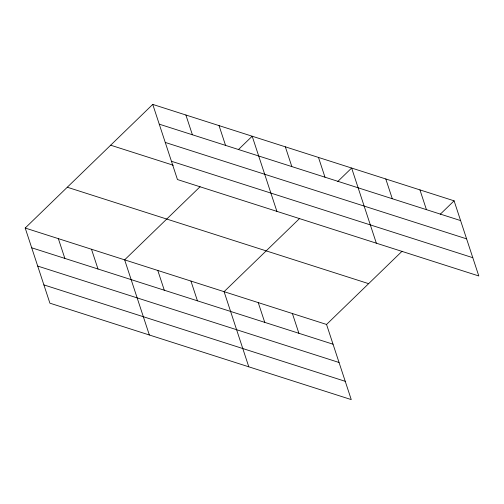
<?xml version="1.0" encoding="UTF-8"?>
<svg xmlns="http://www.w3.org/2000/svg" width="504" height="504" viewBox="0 0 504 504"><rect width="100%" height="100%" fill="white"/><g stroke="black" fill="none" stroke-linecap="round" stroke-linejoin="round"><path stroke-width="0.76" d="M25.2 228.035L326.548 324.456L351.25 399.596L49.902 303.175L25.2 228.035L152.75 104.404L454.098 200.825L478.8 275.965L177.452 179.544L152.75 104.404M200.094 186.719L124.645 259.85L149.348 334.996M238.348 149.644L252.189 136.225L276.898 211.365M299.54 218.541L224.091 291.671L248.793 366.811M337.793 181.465L351.635 168.04L376.343 243.186M326.548 324.456L401.997 251.32M440.25 214.244L454.098 200.825M159.245 124.167L460.593 220.582M165.255 142.443L466.603 238.858M171.442 161.267L472.79 257.689M110.66 145.202L173.269 165.236M67.29 187.236L368.638 283.658M31.695 247.792L333.043 344.213M37.706 266.068L339.053 362.489M43.898 284.899L345.246 381.32M419.939 189.895L426.441 209.658M385.787 178.97L392.288 198.727M318.49 157.437L324.986 177.194M285.34 146.828L291.835 166.591M292.396 313.526L298.891 333.283M219.045 125.616L225.54 145.379M258.243 302.602L264.739 322.358M185.894 115.013L192.389 134.77M190.94 281.062L197.436 300.825M157.796 270.459L164.291 290.216M91.495 249.247L97.99 269.004M58.351 238.638L64.846 258.401"/></g></svg>
